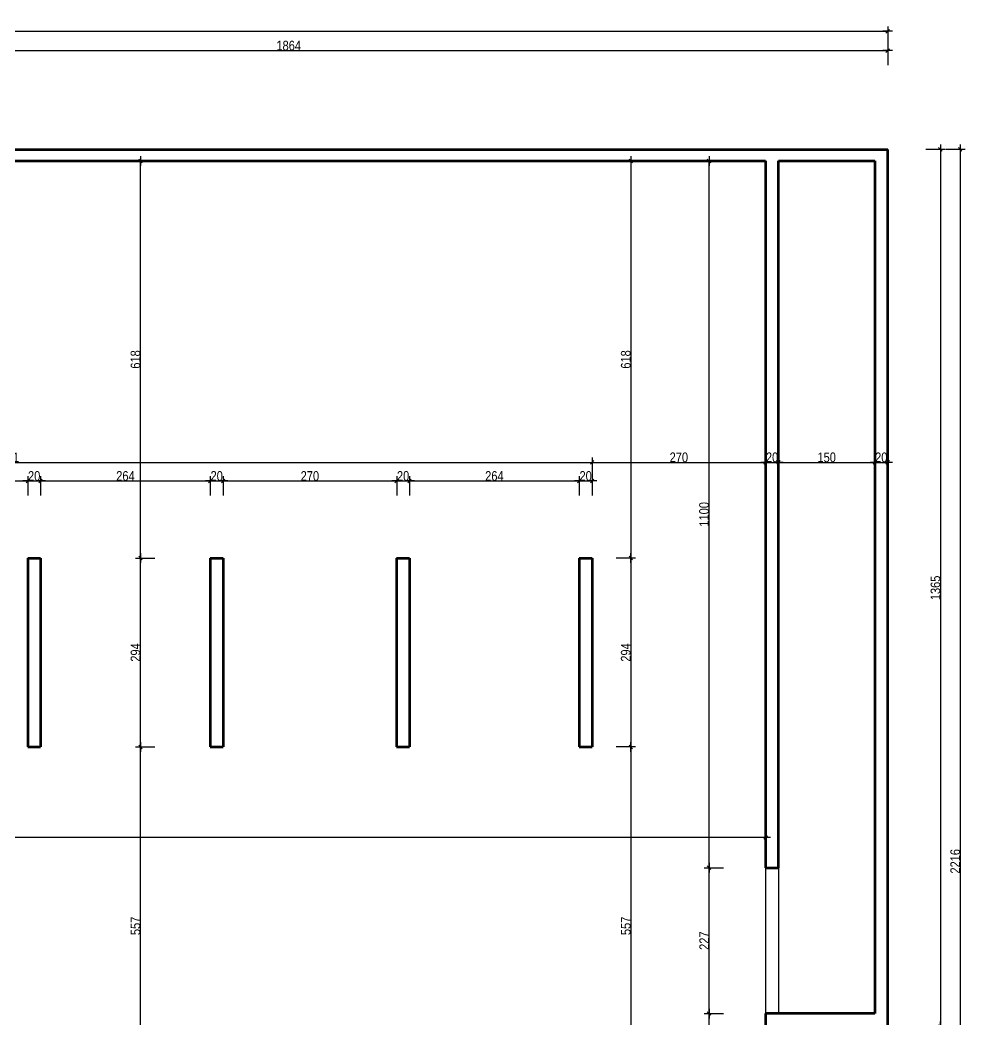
# Model space of a CAD drawing. Header units: centimetres. Extents: x 16433 to 114398, y -50094 to -12305.
# Drawn here: x 42936 to 44406, y -40373 to -38816 of the extents above; entities that cross this region are included whole.
import ezdxf

# ---------------------------------------------------------------- set-up
doc = ezdxf.new("R2010")
doc.units = ezdxf.units.CM
doc.header["$LTSCALE"] = 0.5
doc.layers.get('DEFPOINTS').update_dxf_attribs({"linetype": 'CONTINUOUS'})
for name, color, linetype in [('01_cote_gen', 4, 'CONTINUOUS'), ('01_linteaux', 2, 'CONTINUOUS'), ('AA_COTES', 2, 'CONTINUOUS')]:
    doc.layers.add(name, color=color, linetype=linetype)
doc.layers.add('01_murs_coup', color=5, linetype='CONTINUOUS', lineweight=60)
doc.styles.add('STYLE2', font='ARIALN.TTF')
doc.dimstyles.new('JB50', dxfattribs={"dimscale": 0.1, "dimtxt": 150, "dimasz": 15, "dimexe": 0.1, "dimexo": 0.1, "dimgap": 0.09, "dimtad": 1, "dimdec": 1, "dimdsep": 46, "dimtxsty": 'STYLE2', "dimblk1": 'BOND_G', "dimblk2": 'BOND_D', "dimsah": 1, "dimcen": 1.5, "dimdle": 0.01, "dimse1": 1, "dimse2": 1, "dimclrd": 4, "dimclre": 2, "dimclrt": 6, "dimazin": 2, "dimtfac": 2.333333, "dimtdec": 1, "dimtix": 1, "dimtmove": 2, "dimatfit": 3, "dimldrblk": 'BOND_G', "dimfxl": 1, "dimtolj": 1, "dimtzin": 0, "dimarcsym": 0})

# ---------------------------------------------------------------- blocks, each defined once
blk = doc.blocks.new('BOND_G')
at = {"layer": 'AA_COTES', "color": 0}
for p, q in [((0, -5), (0, 15)), ((5, 0), (-5, 0)), ((1.8, 1.8), (-1.8, -1.8))]:
    blk.add_line(p, q, dxfattribs=at)
blk = doc.blocks.new('BOND_D')
at = {"layer": 'AA_COTES', "color": 0}
for p, q in [((5, 0), (-5, 0)), ((-1.8, -1.8), (1.8, 1.8)), ((0, 5), (0, -15))]:
    blk.add_line(p, q, dxfattribs=at)
blk = doc.blocks.new('*D2834')
at = {"layer": '01_cote_gen', "color": 4, "lineweight": -2, "transparency": 16777216}
blk.add_line((42423.4, -38863.9), (44284.3, -38863.9), dxfattribs=at)
at = {"layer": 'DEFPOINTS', "color": 0}
for p in [(44285.8, -38863.9), (42421.9, -38885.7), (44285.8, -39017.6)]:
    blk.add_point(p, dxfattribs=at)
at = {"layer": '01_cote_gen', "color": 4, "lineweight": -2, "transparency": 16777216, "xscale": 1.5, "yscale": 1.5, "zscale": 1.5, "rotation": 180}
blk.add_blockref('BOND_G', (42421.9, -38863.9), dxfattribs=at)
at = {"layer": '01_cote_gen', "color": 4, "lineweight": -2, "transparency": 16777216, "xscale": 1.5, "yscale": 1.5, "zscale": 1.5}
blk.add_blockref('BOND_D', (44285.8, -38863.9), dxfattribs=at)
at = {"layer": '01_cote_gen', "color": 6, "transparency": 16777216, "insert": (43353.9, -38856.2), "char_height": 15, "attachment_point": 5, "style": 'STYLE2'}
blk.add_mtext('\\A1;1864', dxfattribs=at)
blk = doc.blocks.new('*D2835')
at = {"layer": '01_cote_gen', "color": 4, "lineweight": -2, "transparency": 16777216}
blk.add_line((39963.4, -38833.8), (44284.3, -38833.8), dxfattribs=at)
at = {"layer": 'DEFPOINTS', "color": 0}
for p in [(44285.8, -38833.8), (39961.9, -38856.4), (44285.8, -38856.4)]:
    blk.add_point(p, dxfattribs=at)
at = {"layer": '01_cote_gen', "color": 4, "lineweight": -2, "transparency": 16777216, "xscale": 1.5, "yscale": 1.5, "zscale": 1.5, "rotation": 180}
blk.add_blockref('BOND_G', (39961.9, -38833.8), dxfattribs=at)
at = {"layer": '01_cote_gen', "color": 4, "lineweight": -2, "transparency": 16777216, "xscale": 1.5, "yscale": 1.5, "zscale": 1.5}
blk.add_blockref('BOND_D', (44285.8, -38833.8), dxfattribs=at)
at = {"layer": '01_cote_gen', "color": 6, "transparency": 16777216, "insert": (42123.9, -38826.1), "char_height": 15, "attachment_point": 5, "style": 'STYLE2'}
blk.add_mtext('\\A1;4324', dxfattribs=at)
blk = doc.blocks.new('*D2856')
at = {"layer": '01_cote_gen', "color": 4, "lineweight": -2, "transparency": 16777216}
blk.add_line((42679.4, -39533.7), (42946.4, -39533.7), dxfattribs=at)
at = {"layer": 'DEFPOINTS', "color": 0}
for p in [(42947.9, -39533.7), (42677.9, -39555.6), (42947.9, -39555.6)]:
    blk.add_point(p, dxfattribs=at)
at = {"layer": '01_cote_gen', "color": 4, "lineweight": -2, "transparency": 16777216, "xscale": 1.5, "yscale": 1.5, "zscale": 1.5, "rotation": 180}
blk.add_blockref('BOND_G', (42677.9, -39533.7), dxfattribs=at)
at = {"layer": '01_cote_gen', "color": 4, "lineweight": -2, "transparency": 16777216, "xscale": 1.5, "yscale": 1.5, "zscale": 1.5}
blk.add_blockref('BOND_D', (42947.9, -39533.7), dxfattribs=at)
at = {"layer": '01_cote_gen', "color": 6, "transparency": 16777216, "insert": (42812.9, -39526), "char_height": 15, "attachment_point": 5, "style": 'STYLE2'}
blk.add_mtext('\\A1;270', dxfattribs=at)
blk = doc.blocks.new('*D2857')
at = {"layer": '01_cote_gen', "color": 4, "lineweight": -2, "transparency": 16777216}
blk.add_line((42949.4, -39533.7), (42966.4, -39533.7), dxfattribs=at)
at = {"layer": 'DEFPOINTS', "color": 0}
for p in [(42967.9, -39533.7), (42947.9, -39555.6), (42967.9, -39555.1)]:
    blk.add_point(p, dxfattribs=at)
at = {"layer": '01_cote_gen', "color": 4, "lineweight": -2, "transparency": 16777216, "xscale": 1.5, "yscale": 1.5, "zscale": 1.5, "rotation": 180}
blk.add_blockref('BOND_G', (42947.9, -39533.7), dxfattribs=at)
at = {"layer": '01_cote_gen', "color": 4, "lineweight": -2, "transparency": 16777216, "xscale": 1.5, "yscale": 1.5, "zscale": 1.5}
blk.add_blockref('BOND_D', (42967.9, -39533.7), dxfattribs=at)
at = {"layer": '01_cote_gen', "color": 6, "transparency": 16777216, "insert": (42957.9, -39526), "char_height": 15, "attachment_point": 5, "style": 'STYLE2'}
blk.add_mtext('\\A1;20', dxfattribs=at)
blk = doc.blocks.new('*D2858')
at = {"layer": '01_cote_gen', "color": 4, "lineweight": -2, "transparency": 16777216}
blk.add_line((42969.4, -39533.7), (43230.4, -39533.7), dxfattribs=at)
at = {"layer": 'DEFPOINTS', "color": 0}
for p in [(43231.9, -39533.7), (42967.9, -39555.1), (43231.9, -39554.9)]:
    blk.add_point(p, dxfattribs=at)
at = {"layer": '01_cote_gen', "color": 4, "lineweight": -2, "transparency": 16777216, "xscale": 1.5, "yscale": 1.5, "zscale": 1.5, "rotation": 180}
blk.add_blockref('BOND_G', (42967.9, -39533.7), dxfattribs=at)
at = {"layer": '01_cote_gen', "color": 4, "lineweight": -2, "transparency": 16777216, "xscale": 1.5, "yscale": 1.5, "zscale": 1.5}
blk.add_blockref('BOND_D', (43231.9, -39533.7), dxfattribs=at)
at = {"layer": '01_cote_gen', "color": 6, "transparency": 16777216, "insert": (43099.9, -39526), "char_height": 15, "attachment_point": 5, "style": 'STYLE2'}
blk.add_mtext('\\A1;264', dxfattribs=at)
blk = doc.blocks.new('*D2859')
at = {"layer": '01_cote_gen', "color": 4, "lineweight": -2, "transparency": 16777216}
blk.add_line((43233.4, -39533.7), (43250.4, -39533.7), dxfattribs=at)
at = {"layer": 'DEFPOINTS', "color": 0}
for p in [(43251.9, -39533.7), (43231.9, -39554.9), (43251.9, -39554.9)]:
    blk.add_point(p, dxfattribs=at)
at = {"layer": '01_cote_gen', "color": 4, "lineweight": -2, "transparency": 16777216, "xscale": 1.5, "yscale": 1.5, "zscale": 1.5, "rotation": 180}
blk.add_blockref('BOND_G', (43231.9, -39533.7), dxfattribs=at)
at = {"layer": '01_cote_gen', "color": 4, "lineweight": -2, "transparency": 16777216, "xscale": 1.5, "yscale": 1.5, "zscale": 1.5}
blk.add_blockref('BOND_D', (43251.9, -39533.7), dxfattribs=at)
at = {"layer": '01_cote_gen', "color": 6, "transparency": 16777216, "insert": (43241.9, -39526), "char_height": 15, "attachment_point": 5, "style": 'STYLE2'}
blk.add_mtext('\\A1;20', dxfattribs=at)
blk = doc.blocks.new('*D2860')
at = {"layer": '01_cote_gen', "color": 4, "lineweight": -2, "transparency": 16777216}
blk.add_line((43253.4, -39533.7), (43520.4, -39533.7), dxfattribs=at)
at = {"layer": 'DEFPOINTS', "color": 0}
for p in [(43521.9, -39533.7), (43251.9, -39554.9), (43521.9, -39555.1)]:
    blk.add_point(p, dxfattribs=at)
at = {"layer": '01_cote_gen', "color": 4, "lineweight": -2, "transparency": 16777216, "xscale": 1.5, "yscale": 1.5, "zscale": 1.5, "rotation": 180}
blk.add_blockref('BOND_G', (43251.9, -39533.7), dxfattribs=at)
at = {"layer": '01_cote_gen', "color": 4, "lineweight": -2, "transparency": 16777216, "xscale": 1.5, "yscale": 1.5, "zscale": 1.5}
blk.add_blockref('BOND_D', (43521.9, -39533.7), dxfattribs=at)
at = {"layer": '01_cote_gen', "color": 6, "transparency": 16777216, "insert": (43386.9, -39526), "char_height": 15, "attachment_point": 5, "style": 'STYLE2'}
blk.add_mtext('\\A1;270', dxfattribs=at)
blk = doc.blocks.new('*D2861')
at = {"layer": '01_cote_gen', "color": 4, "lineweight": -2, "transparency": 16777216}
blk.add_line((43523.4, -39533.7), (43540.4, -39533.7), dxfattribs=at)
at = {"layer": 'DEFPOINTS', "color": 0}
for p in [(43541.9, -39533.7), (43521.9, -39555.1), (43541.9, -39555.1)]:
    blk.add_point(p, dxfattribs=at)
at = {"layer": '01_cote_gen', "color": 4, "lineweight": -2, "transparency": 16777216, "xscale": 1.5, "yscale": 1.5, "zscale": 1.5, "rotation": 180}
blk.add_blockref('BOND_G', (43521.9, -39533.7), dxfattribs=at)
at = {"layer": '01_cote_gen', "color": 4, "lineweight": -2, "transparency": 16777216, "xscale": 1.5, "yscale": 1.5, "zscale": 1.5}
blk.add_blockref('BOND_D', (43541.9, -39533.7), dxfattribs=at)
at = {"layer": '01_cote_gen', "color": 6, "transparency": 16777216, "insert": (43531.9, -39526), "char_height": 15, "attachment_point": 5, "style": 'STYLE2'}
blk.add_mtext('\\A1;20', dxfattribs=at)
blk = doc.blocks.new('*D2862')
at = {"layer": '01_cote_gen', "color": 4, "lineweight": -2, "transparency": 16777216}
blk.add_line((43543.4, -39533.7), (43804.4, -39533.7), dxfattribs=at)
at = {"layer": 'DEFPOINTS', "color": 0}
for p in [(43805.9, -39533.7), (43541.9, -39555.1), (43805.9, -39555.2)]:
    blk.add_point(p, dxfattribs=at)
at = {"layer": '01_cote_gen', "color": 4, "lineweight": -2, "transparency": 16777216, "xscale": 1.5, "yscale": 1.5, "zscale": 1.5, "rotation": 180}
blk.add_blockref('BOND_G', (43541.9, -39533.7), dxfattribs=at)
at = {"layer": '01_cote_gen', "color": 4, "lineweight": -2, "transparency": 16777216, "xscale": 1.5, "yscale": 1.5, "zscale": 1.5}
blk.add_blockref('BOND_D', (43805.9, -39533.7), dxfattribs=at)
at = {"layer": '01_cote_gen', "color": 6, "transparency": 16777216, "insert": (43673.9, -39526), "char_height": 15, "attachment_point": 5, "style": 'STYLE2'}
blk.add_mtext('\\A1;264', dxfattribs=at)
blk = doc.blocks.new('*D2863')
at = {"layer": '01_cote_gen', "color": 4, "lineweight": -2, "transparency": 16777216}
blk.add_line((43807.4, -39533.7), (43824.4, -39533.7), dxfattribs=at)
at = {"layer": 'DEFPOINTS', "color": 0}
for p in [(43825.9, -39533.7), (43805.9, -39555.2), (43825.9, -39555.2)]:
    blk.add_point(p, dxfattribs=at)
at = {"layer": '01_cote_gen', "color": 4, "lineweight": -2, "transparency": 16777216, "xscale": 1.5, "yscale": 1.5, "zscale": 1.5, "rotation": 180}
blk.add_blockref('BOND_G', (43805.9, -39533.7), dxfattribs=at)
at = {"layer": '01_cote_gen', "color": 4, "lineweight": -2, "transparency": 16777216, "xscale": 1.5, "yscale": 1.5, "zscale": 1.5}
blk.add_blockref('BOND_D', (43825.9, -39533.7), dxfattribs=at)
at = {"layer": '01_cote_gen', "color": 6, "transparency": 16777216, "insert": (43815.9, -39526), "char_height": 15, "attachment_point": 5, "style": 'STYLE2'}
blk.add_mtext('\\A1;20', dxfattribs=at)
blk = doc.blocks.new('*D2864')
at = {"layer": '01_cote_gen', "color": 4, "lineweight": -2, "transparency": 16777216}
blk.add_line((43827.4, -39504.7), (44094.4, -39504.7), dxfattribs=at)
at = {"layer": 'DEFPOINTS', "color": 0}
for p in [(44095.9, -39504.7), (44095.9, -39544.2), (43825.9, -39653.4)]:
    blk.add_point(p, dxfattribs=at)
at = {"layer": '01_cote_gen', "color": 4, "lineweight": -2, "transparency": 16777216, "xscale": 1.5, "yscale": 1.5, "zscale": 1.5, "rotation": 180}
blk.add_blockref('BOND_G', (43825.9, -39504.7), dxfattribs=at)
at = {"layer": '01_cote_gen', "color": 4, "lineweight": -2, "transparency": 16777216, "xscale": 1.5, "yscale": 1.5, "zscale": 1.5}
blk.add_blockref('BOND_D', (44095.9, -39504.7), dxfattribs=at)
at = {"layer": '01_cote_gen', "color": 6, "transparency": 16777216, "insert": (43960.9, -39497), "char_height": 15, "attachment_point": 5, "style": 'STYLE2'}
blk.add_mtext('\\A1;270', dxfattribs=at)
blk = doc.blocks.new('*D2865')
at = {"layer": '01_cote_gen', "color": 4, "lineweight": -2, "transparency": 16777216}
blk.add_line((44097.4, -39504.7), (44114.4, -39504.7), dxfattribs=at)
at = {"layer": 'DEFPOINTS', "color": 0}
for p in [(44115.9, -39504.7), (44095.9, -39544.2), (44115.9, -39544.2)]:
    blk.add_point(p, dxfattribs=at)
at = {"layer": '01_cote_gen', "color": 4, "lineweight": -2, "transparency": 16777216, "xscale": 1.5, "yscale": 1.5, "zscale": 1.5, "rotation": 180}
blk.add_blockref('BOND_G', (44095.9, -39504.7), dxfattribs=at)
at = {"layer": '01_cote_gen', "color": 4, "lineweight": -2, "transparency": 16777216, "xscale": 1.5, "yscale": 1.5, "zscale": 1.5}
blk.add_blockref('BOND_D', (44115.9, -39504.7), dxfattribs=at)
at = {"layer": '01_cote_gen', "color": 6, "transparency": 16777216, "insert": (44105.9, -39497), "char_height": 15, "attachment_point": 5, "style": 'STYLE2'}
blk.add_mtext('\\A1;20', dxfattribs=at)
blk = doc.blocks.new('*D2866')
at = {"layer": '01_cote_gen', "color": 4, "lineweight": -2, "transparency": 16777216}
blk.add_line((44117.4, -39504.7), (44264.3, -39504.7), dxfattribs=at)
at = {"layer": 'DEFPOINTS', "color": 0}
for p in [(44265.8, -39504.7), (44115.9, -39544.2), (44265.8, -39544.2)]:
    blk.add_point(p, dxfattribs=at)
at = {"layer": '01_cote_gen', "color": 4, "lineweight": -2, "transparency": 16777216, "xscale": 1.5, "yscale": 1.5, "zscale": 1.5, "rotation": 180}
blk.add_blockref('BOND_G', (44115.9, -39504.7), dxfattribs=at)
at = {"layer": '01_cote_gen', "color": 4, "lineweight": -2, "transparency": 16777216, "xscale": 1.5, "yscale": 1.5, "zscale": 1.5}
blk.add_blockref('BOND_D', (44265.8, -39504.7), dxfattribs=at)
at = {"layer": '01_cote_gen', "color": 6, "transparency": 16777216, "insert": (44190.9, -39497), "char_height": 15, "attachment_point": 5, "style": 'STYLE2'}
blk.add_mtext('\\A1;150', dxfattribs=at)
blk = doc.blocks.new('*D2867')
at = {"layer": '01_cote_gen', "color": 4, "lineweight": -2, "transparency": 16777216}
blk.add_line((44267.3, -39504.7), (44284.3, -39504.7), dxfattribs=at)
at = {"layer": 'DEFPOINTS', "color": 0}
for p in [(44285.8, -39504.7), (44265.8, -39544.2), (44285.8, -39544.2)]:
    blk.add_point(p, dxfattribs=at)
at = {"layer": '01_cote_gen', "color": 4, "lineweight": -2, "transparency": 16777216, "xscale": 1.5, "yscale": 1.5, "zscale": 1.5, "rotation": 180}
blk.add_blockref('BOND_G', (44265.8, -39504.7), dxfattribs=at)
at = {"layer": '01_cote_gen', "color": 4, "lineweight": -2, "transparency": 16777216, "xscale": 1.5, "yscale": 1.5, "zscale": 1.5}
blk.add_blockref('BOND_D', (44285.8, -39504.7), dxfattribs=at)
at = {"layer": '01_cote_gen', "color": 6, "transparency": 16777216, "insert": (44275.8, -39497), "char_height": 15, "attachment_point": 5, "style": 'STYLE2'}
blk.add_mtext('\\A1;20', dxfattribs=at)
blk = doc.blocks.new('*D2871')
at = {"layer": '01_cote_gen', "color": 4, "lineweight": -2, "transparency": 16777216}
blk.add_line((41736.4, -39504.7), (44094.4, -39504.7), dxfattribs=at)
at = {"layer": 'DEFPOINTS', "color": 0}
for p in [(41734.9, -39465.9), (44095.9, -39465.9), (44095.9, -39504.7)]:
    blk.add_point(p, dxfattribs=at)
at = {"layer": '01_cote_gen', "color": 4, "lineweight": -2, "transparency": 16777216, "xscale": 1.5, "yscale": 1.5, "zscale": 1.5, "rotation": 180}
blk.add_blockref('BOND_G', (41734.9, -39504.7), dxfattribs=at)
at = {"layer": '01_cote_gen', "color": 4, "lineweight": -2, "transparency": 16777216, "xscale": 1.5, "yscale": 1.5, "zscale": 1.5}
blk.add_blockref('BOND_D', (44095.9, -39504.7), dxfattribs=at)
at = {"layer": '01_cote_gen', "color": 6, "transparency": 16777216, "insert": (42915.4, -39497), "char_height": 15, "attachment_point": 5, "style": 'STYLE2'}
blk.add_mtext('\\A1;2361', dxfattribs=at)
blk = doc.blocks.new('*D2937')
at = {"layer": '01_cote_gen', "color": 4, "lineweight": -2, "transparency": 16777216}
blk.add_line((44094.4, -40088.4), (41390.4, -40088.4), dxfattribs=at)
at = {"layer": 'DEFPOINTS', "color": 0}
for p in [(44095.9, -40059.4), (41388.9, -40076.4), (41388.9, -40088.4)]:
    blk.add_point(p, dxfattribs=at)
at = {"layer": '01_cote_gen', "color": 4, "lineweight": -2, "transparency": 16777216, "xscale": 1.5, "yscale": 1.5, "zscale": 1.5, "rotation": 180}
blk.add_blockref('BOND_D', (41388.9, -40088.4), dxfattribs=at)
at = {"layer": '01_cote_gen', "color": 4, "lineweight": -2, "transparency": 16777216, "xscale": 1.5, "yscale": 1.5, "zscale": 1.5}
blk.add_blockref('BOND_G', (44095.9, -40088.4), dxfattribs=at)
at = {"layer": '01_cote_gen', "color": 6, "transparency": 16777216, "insert": (42742.4, -40080.7), "char_height": 15, "attachment_point": 5, "style": 'STYLE2'}
blk.add_mtext('\\A1;2707', dxfattribs=at)
blk = doc.blocks.new('*D2941')
at = {"layer": '01_cote_gen', "color": 4, "lineweight": -2, "transparency": 16777216}
blk.add_line((44284.3, -40427.9), (44117.4, -40427.9), dxfattribs=at)
at = {"layer": 'DEFPOINTS', "color": 0}
for p in [(44285.8, -40362.2), (44115.9, -40404.8), (44115.9, -40427.9)]:
    blk.add_point(p, dxfattribs=at)
at = {"layer": '01_cote_gen', "color": 4, "lineweight": -2, "transparency": 16777216, "xscale": 1.5, "yscale": 1.5, "zscale": 1.5, "rotation": 180}
blk.add_blockref('BOND_D', (44115.9, -40427.9), dxfattribs=at)
at = {"layer": '01_cote_gen', "color": 4, "lineweight": -2, "transparency": 16777216, "xscale": 1.5, "yscale": 1.5, "zscale": 1.5}
blk.add_blockref('BOND_G', (44285.8, -40427.9), dxfattribs=at)
at = {"layer": '01_cote_gen', "color": 6, "transparency": 16777216, "insert": (44200.9, -40420.2), "char_height": 15, "attachment_point": 5, "style": 'STYLE2'}
blk.add_mtext('\\A1;170', dxfattribs=at)
blk = doc.blocks.new('*D2968')
at = {"layer": '01_cote_gen', "color": 4, "lineweight": -2, "transparency": 16777216}
blk.add_line((44367.8, -39019.1), (44367.8, -40381.1), dxfattribs=at)
at = {"layer": 'DEFPOINTS', "color": 0}
for p in [(44285.8, -39017.6), (44285.8, -40382.6), (44367.8, -40382.6)]:
    blk.add_point(p, dxfattribs=at)
at = {"layer": '01_cote_gen', "color": 4, "lineweight": -2, "transparency": 16777216, "xscale": 1.5, "yscale": 1.5, "zscale": 1.5}
for name, p, rotation in [('BOND_G', (44367.8, -39017.6), 90), ('BOND_D', (44367.8, -40382.6), 270)]:
    blk.add_blockref(name, p, dxfattribs=dict(at, rotation=rotation))
at = {"layer": '01_cote_gen', "color": 6, "transparency": 16777216, "insert": (44360.2, -39700.1), "char_height": 15, "attachment_point": 5, "rotation": 90, "style": 'STYLE2'}
blk.add_mtext('\\A1;1365', dxfattribs=at)
blk = doc.blocks.new('*D2970')
at = {"layer": '01_cote_gen', "color": 4, "lineweight": -2, "transparency": 16777216}
blk.add_line((44398.6, -39019.1), (44398.6, -41232.1), dxfattribs=at)
at = {"layer": 'DEFPOINTS', "color": 0}
for p in [(44196.2, -39017.6), (44345.3, -41233.6), (44398.6, -41233.6)]:
    blk.add_point(p, dxfattribs=at)
at = {"layer": '01_cote_gen', "color": 4, "lineweight": -2, "transparency": 16777216, "xscale": 1.5, "yscale": 1.5, "zscale": 1.5}
for name, p, rotation in [('BOND_G', (44398.6, -39017.6), 90), ('BOND_D', (44398.6, -41233.6), 270)]:
    blk.add_blockref(name, p, dxfattribs=dict(at, rotation=rotation))
at = {"layer": '01_cote_gen', "color": 6, "transparency": 16777216, "insert": (44390.9, -40125.6), "char_height": 15, "attachment_point": 5, "rotation": 90, "style": 'STYLE2'}
blk.add_mtext('\\A1;2216', dxfattribs=at)
blk = doc.blocks.new('*D3029')
at = {"layer": '01_cote_gen', "color": 4, "lineweight": -2, "transparency": 16777216}
blk.add_line((43123.2, -40503.1), (43123.2, -39949.1), dxfattribs=at)
at = {"layer": 'DEFPOINTS', "color": 0}
for p in [(43123.2, -39947.6), (43231.9, -39947.6), (43145.7, -40504.6)]:
    blk.add_point(p, dxfattribs=at)
at = {"layer": '01_cote_gen', "color": 4, "lineweight": -2, "transparency": 16777216, "xscale": 1.5, "yscale": 1.5, "zscale": 1.5}
for name, p, rotation in [('BOND_D', (43123.2, -39947.6), 90), ('BOND_G', (43123.2, -40504.6), 270)]:
    blk.add_blockref(name, p, dxfattribs=dict(at, rotation=rotation))
at = {"layer": '01_cote_gen', "color": 6, "transparency": 16777216, "insert": (43115.6, -40226.1), "char_height": 15, "attachment_point": 5, "rotation": 90, "style": 'STYLE2'}
blk.add_mtext('\\A1;557', dxfattribs=at)
blk = doc.blocks.new('*D3030')
at = {"layer": '01_cote_gen', "color": 4, "lineweight": -2, "transparency": 16777216}
blk.add_line((43123.2, -39946.1), (43123.2, -39655.1), dxfattribs=at)
at = {"layer": 'DEFPOINTS', "color": 0}
for p in [(43123.2, -39653.6), (43231.9, -39653.6), (43231.9, -39947.6)]:
    blk.add_point(p, dxfattribs=at)
at = {"layer": '01_cote_gen', "color": 4, "lineweight": -2, "transparency": 16777216, "xscale": 1.5, "yscale": 1.5, "zscale": 1.5}
for name, p, rotation in [('BOND_D', (43123.2, -39653.6), 90), ('BOND_G', (43123.2, -39947.6), 270)]:
    blk.add_blockref(name, p, dxfattribs=dict(at, rotation=rotation))
at = {"layer": '01_cote_gen', "color": 6, "transparency": 16777216, "insert": (43115.6, -39800.6), "char_height": 15, "attachment_point": 5, "rotation": 90, "style": 'STYLE2'}
blk.add_mtext('\\A1;294', dxfattribs=at)
blk = doc.blocks.new('*D3031')
at = {"layer": '01_cote_gen', "color": 4, "lineweight": -2, "transparency": 16777216}
blk.add_line((43123.2, -39652.1), (43123.2, -39037.1), dxfattribs=at)
at = {"layer": 'DEFPOINTS', "color": 0}
for p in [(43123.2, -39035.6), (43182.8, -39035.6), (43231.9, -39653.6)]:
    blk.add_point(p, dxfattribs=at)
at = {"layer": '01_cote_gen', "color": 4, "lineweight": -2, "transparency": 16777216, "xscale": 1.5, "yscale": 1.5, "zscale": 1.5}
for name, p, rotation in [('BOND_D', (43123.2, -39035.6), 90), ('BOND_G', (43123.2, -39653.6), 270)]:
    blk.add_blockref(name, p, dxfattribs=dict(at, rotation=rotation))
at = {"layer": '01_cote_gen', "color": 6, "transparency": 16777216, "insert": (43115.6, -39344.6), "char_height": 15, "attachment_point": 5, "rotation": 90, "style": 'STYLE2'}
blk.add_mtext('\\A1;618', dxfattribs=at)
blk = doc.blocks.new('*D3032')
at = {"layer": '01_cote_gen', "color": 4, "lineweight": -2, "transparency": 16777216}
blk.add_line((43886.1, -39037.1), (43886.1, -39652.1), dxfattribs=at)
at = {"layer": 'DEFPOINTS', "color": 0}
for p in [(43872.6, -39035.6), (43825.9, -39653.6), (43886.1, -39653.6)]:
    blk.add_point(p, dxfattribs=at)
at = {"layer": '01_cote_gen', "color": 4, "lineweight": -2, "transparency": 16777216, "xscale": 1.5, "yscale": 1.5, "zscale": 1.5}
for name, p, rotation in [('BOND_G', (43886.1, -39035.6), 90), ('BOND_D', (43886.1, -39653.6), 270)]:
    blk.add_blockref(name, p, dxfattribs=dict(at, rotation=rotation))
at = {"layer": '01_cote_gen', "color": 6, "transparency": 16777216, "insert": (43878.4, -39344.6), "char_height": 15, "attachment_point": 5, "rotation": 90, "style": 'STYLE2'}
blk.add_mtext('\\A1;618', dxfattribs=at)
blk = doc.blocks.new('*D3033')
at = {"layer": '01_cote_gen', "color": 4, "lineweight": -2, "transparency": 16777216}
blk.add_line((43886.1, -39655.1), (43886.1, -39946.1), dxfattribs=at)
at = {"layer": 'DEFPOINTS', "color": 0}
for p in [(43825.9, -39653.6), (43825.9, -39947.6), (43886.1, -39947.6)]:
    blk.add_point(p, dxfattribs=at)
at = {"layer": '01_cote_gen', "color": 4, "lineweight": -2, "transparency": 16777216, "xscale": 1.5, "yscale": 1.5, "zscale": 1.5}
for name, p, rotation in [('BOND_G', (43886.1, -39653.6), 90), ('BOND_D', (43886.1, -39947.6), 270)]:
    blk.add_blockref(name, p, dxfattribs=dict(at, rotation=rotation))
at = {"layer": '01_cote_gen', "color": 6, "transparency": 16777216, "insert": (43878.4, -39800.6), "char_height": 15, "attachment_point": 5, "rotation": 90, "style": 'STYLE2'}
blk.add_mtext('\\A1;294', dxfattribs=at)
blk = doc.blocks.new('*D3034')
at = {"layer": '01_cote_gen', "color": 4, "lineweight": -2, "transparency": 16777216}
blk.add_line((43886.1, -39949.1), (43886.1, -40503.1), dxfattribs=at)
at = {"layer": 'DEFPOINTS', "color": 0}
for p in [(43825.9, -39947.6), (43825.9, -40504.6), (43886.1, -40504.6)]:
    blk.add_point(p, dxfattribs=at)
at = {"layer": '01_cote_gen', "color": 4, "lineweight": -2, "transparency": 16777216, "xscale": 1.5, "yscale": 1.5, "zscale": 1.5}
for name, p, rotation in [('BOND_G', (43886.1, -39947.6), 90), ('BOND_D', (43886.1, -40504.6), 270)]:
    blk.add_blockref(name, p, dxfattribs=dict(at, rotation=rotation))
at = {"layer": '01_cote_gen', "color": 6, "transparency": 16777216, "insert": (43878.5, -40226.1), "char_height": 15, "attachment_point": 5, "rotation": 90, "style": 'STYLE2'}
blk.add_mtext('\\A1;557', dxfattribs=at)
blk = doc.blocks.new('*D3038')
at = {"layer": '01_cote_gen', "color": 4, "lineweight": -2, "transparency": 16777216}
blk.add_line((44007.9, -41212.1), (44007.9, -40364.1), dxfattribs=at)
at = {"layer": 'DEFPOINTS', "color": 0}
for p in [(44007.9, -40362.6), (44095.9, -40362.6), (44095.9, -41213.6)]:
    blk.add_point(p, dxfattribs=at)
at = {"layer": '01_cote_gen', "color": 4, "lineweight": -2, "transparency": 16777216, "xscale": 1.5, "yscale": 1.5, "zscale": 1.5}
for name, p, rotation in [('BOND_D', (44007.9, -40362.6), 90), ('BOND_G', (44007.9, -41213.6), 270)]:
    blk.add_blockref(name, p, dxfattribs=dict(at, rotation=rotation))
at = {"layer": '01_cote_gen', "color": 6, "transparency": 16777216, "insert": (44000.2, -40788.1), "char_height": 15, "attachment_point": 5, "rotation": 90, "style": 'STYLE2'}
blk.add_mtext('\\A1;851', dxfattribs=at)
blk = doc.blocks.new('*D3039')
at = {"layer": '01_cote_gen', "color": 4, "lineweight": -2, "transparency": 16777216}
blk.add_line((44007.9, -40361.1), (44007.9, -40137.1), dxfattribs=at)
at = {"layer": 'DEFPOINTS', "color": 0}
for p in [(44007.9, -40135.6), (44115.9, -40135.6), (44095.9, -40362.6)]:
    blk.add_point(p, dxfattribs=at)
at = {"layer": '01_cote_gen', "color": 4, "lineweight": -2, "transparency": 16777216, "xscale": 1.5, "yscale": 1.5, "zscale": 1.5}
for name, p, rotation in [('BOND_D', (44007.9, -40135.6), 90), ('BOND_G', (44007.9, -40362.6), 270)]:
    blk.add_blockref(name, p, dxfattribs=dict(at, rotation=rotation))
at = {"layer": '01_cote_gen', "color": 6, "transparency": 16777216, "insert": (44000.3, -40249.1), "char_height": 15, "attachment_point": 5, "rotation": 90, "style": 'STYLE2'}
blk.add_mtext('\\A1;227', dxfattribs=at)
blk = doc.blocks.new('*D3040')
at = {"layer": '01_cote_gen', "color": 4, "lineweight": -2, "transparency": 16777216}
blk.add_line((44007.9, -40134.1), (44007.9, -39037.1), dxfattribs=at)
at = {"layer": 'DEFPOINTS', "color": 0}
for p in [(44007.9, -39035.6), (44095.9, -39035.6), (44115.9, -40135.6)]:
    blk.add_point(p, dxfattribs=at)
at = {"layer": '01_cote_gen', "color": 4, "lineweight": -2, "transparency": 16777216, "xscale": 1.5, "yscale": 1.5, "zscale": 1.5}
for name, p, rotation in [('BOND_D', (44007.9, -39035.6), 90), ('BOND_G', (44007.9, -40135.6), 270)]:
    blk.add_blockref(name, p, dxfattribs=dict(at, rotation=rotation))
at = {"layer": '01_cote_gen', "color": 6, "transparency": 16777216, "insert": (44000.2, -39585.6), "char_height": 15, "attachment_point": 5, "rotation": 90, "style": 'STYLE2'}
blk.add_mtext('\\A1;1100', dxfattribs=at)

msp = doc.modelspace()

# ---------------------------------------------------------------- linework, layer by layer
at = {"layer": '01_linteaux'}
for p, q in [((44095.853, -40135.58), (44095.853, -40362.58)), ((44115.853, -40135.58), (44115.853, -40362.58))]:
    msp.add_line(p, q, dxfattribs=at)
at = {"layer": '01_murs_coup'}
for p, q in [((41716.88, -39017.616), (44285.849, -39017.616)), ((44285.849, -40382.58), (44285.849, -39017.616)), ((41734.853, -39035.616), (44095.853, -39035.616)), ((44095.853, -39035.616), (44095.853, -40135.58)), ((44115.853, -40135.58), (44115.853, -39035.616)), ((44115.853, -39035.616), (44265.849, -39035.616)), ((44265.849, -39035.616), (44265.849, -40362.58)), ((42947.853, -39653.62), (42947.853, -39947.622)), ((42947.853, -39653.62), (42967.853, -39653.62)), ((42967.853, -39653.62), (42967.853, -39947.622)), ((43231.853, -39653.62), (43231.853, -39947.622)), ((43231.853, -39653.62), (43251.853, -39653.62)), ((43251.853, -39653.62), (43251.853, -39947.622)), ((43521.853, -39653.62), (43521.853, -39947.622)), ((43521.853, -39653.62), (43541.853, -39653.62)), ((43541.853, -39653.62), (43541.853, -39947.622)), ((43805.853, -39653.62), (43805.853, -39947.622)), ((43805.853, -39653.62), (43825.853, -39653.62)), ((43825.853, -39653.62), (43825.853, -39947.622)), ((42947.853, -39947.622), (42967.853, -39947.622)), ((43231.853, -39947.622), (43251.853, -39947.622)), ((43521.853, -39947.622), (43541.853, -39947.622)), ((43805.853, -39947.622), (43825.853, -39947.622)), ((44095.853, -40135.58), (44115.853, -40135.58)), ((44265.849, -40362.58), (44095.853, -40362.58)), ((44095.853, -40362.58), (44095.853, -41213.6))]:
    msp.add_line(p, q, dxfattribs=at)

# ---------------------------------------------------------------- dimensions: what is measured, and where the dimension line sits
at = {"layer": '01_cote_gen'}
for base, p1, p2, picture, middle in [((44285.849, -38833.776), (39961.886, -38856.385), (44285.849, -38856.385), '*D2835', (42123.868, -38826.108)), ((44285.849, -38863.885), (42421.889, -38885.682), (44285.849, -39017.616), '*D2834', (43353.869, -38856.217)), ((44095.853, -39504.676), (41734.853, -39465.887), (44095.853, -39465.887), '*D2871', (42915.353, -39497.009)), ((44095.853, -39504.676), (43825.853, -39653.376), (44095.853, -39544.209), '*D2864', (43960.853, -39497.009)), ((44115.853, -39504.676), (44095.853, -39544.209), (44115.853, -39544.209), '*D2865', (44105.853, -39497.009)), ((44265.849, -39504.676), (44115.853, -39544.209), (44265.849, -39544.209), '*D2866', (44190.851, -39497.009)), ((44285.849, -39504.676), (44265.849, -39544.209), (44285.849, -39544.209), '*D2867', (44275.849, -39497.009)), ((42947.853, -39533.709), (42677.853, -39555.593), (42947.853, -39555.593), '*D2856', (42812.853, -39526.041)), ((42967.853, -39533.709), (42947.853, -39555.593), (42967.853, -39555.076), '*D2857', (42957.853, -39526.041)), ((43231.853, -39533.709), (42967.853, -39555.076), (43231.853, -39554.948), '*D2858', (43099.853, -39526.041)), ((43251.853, -39533.709), (43231.853, -39554.948), (43251.853, -39554.948), '*D2859', (43241.853, -39526.041)), ((43521.853, -39533.709), (43251.853, -39554.948), (43521.853, -39555.106), '*D2860', (43386.853, -39526.041)), ((43541.853, -39533.709), (43521.853, -39555.106), (43541.853, -39555.106), '*D2861', (43531.853, -39526.041)), ((43805.853, -39533.709), (43541.853, -39555.106), (43805.853, -39555.17), '*D2862', (43673.853, -39526.041)), ((43825.853, -39533.709), (43805.853, -39555.17), (43825.853, -39555.17), '*D2863', (43815.853, -39526.041)), ((41388.888, -40088.361), (44095.853, -40059.384), (41388.888, -40076.365), '*D2937', (42742.371, -40080.693)), ((44115.853, -40427.902), (44285.849, -40362.222), (44115.853, -40404.812), '*D2941', (44200.851, -40420.234))]:
    dim = msp.add_linear_dim(base=base, p1=p1, p2=p2, dimstyle='JB50', dxfattribs=at)
    dim.commit()
    dim.dimension.update_dxf_attribs({"geometry": picture, "text_midpoint": middle})
for base, p1, p2, picture, middle in [((44398.564, -41233.6), (44196.181, -39017.616), (44345.322, -41233.6), '*D2970', (44390.896, -40125.608)), ((44367.822, -40382.58), (44285.849, -39017.616), (44285.849, -40382.58), '*D2968', (44360.155, -39700.098)), ((43123.244, -39035.616), (43231.853, -39653.62), (43182.758, -39035.616), '*D3031', (43115.577, -39344.618)), ((43886.108, -39653.62), (43872.582, -39035.616), (43825.853, -39653.62), '*D3032', (43878.44, -39344.618)), ((44007.868, -39035.616), (44115.853, -40135.58), (44095.853, -39035.616), '*D3040', (44000.2, -39585.598)), ((43123.244, -39653.62), (43231.853, -39947.622), (43231.853, -39653.62), '*D3030', (43115.577, -39800.621)), ((43886.108, -39947.622), (43825.853, -39653.62), (43825.853, -39947.622), '*D3033', (43878.44, -39800.621)), ((43123.244, -39947.622), (43145.744, -40504.6), (43231.853, -39947.622), '*D3029', (43115.607, -40226.111)), ((43886.108, -40504.6), (43825.853, -39947.622), (43825.853, -40504.6), '*D3034', (43878.471, -40226.111)), ((44007.868, -40135.58), (44095.853, -40362.58), (44115.853, -40135.58), '*D3039', (44000.328, -40249.08)), ((44007.868, -40362.58), (44095.853, -41213.6), (44095.853, -40362.58), '*D3038', (44000.2, -40788.09))]:
    dim = msp.add_linear_dim(base=base, p1=p1, p2=p2, angle=90, dimstyle='JB50', dxfattribs=at)
    dim.commit()
    dim.dimension.update_dxf_attribs({"geometry": picture, "text_midpoint": middle})

doc.saveas('drawing.dxf')
